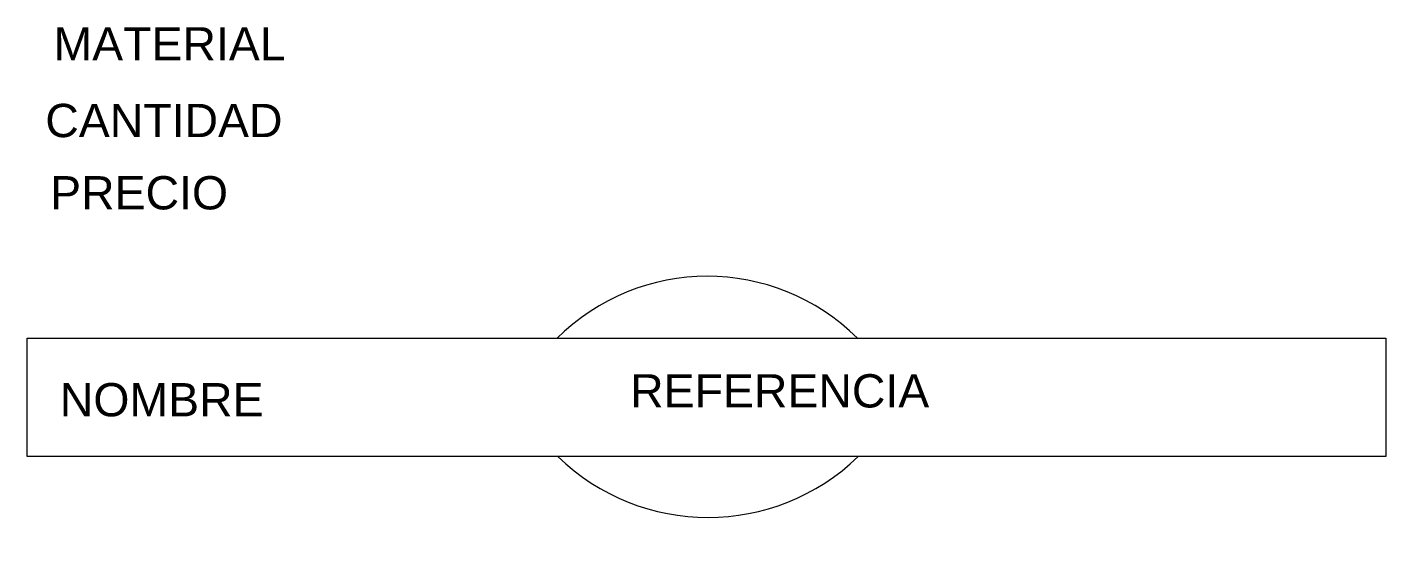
# Model space of a CAD drawing. Header units: millimetres. Extents: x 1 to 614, y -35 to 195.
import ezdxf

# ---------------------------------------------------------------- set-up
doc = ezdxf.new("R2010")
doc.units = ezdxf.units.MM
doc.header["$MEASUREMENT"] = 0
doc.styles.get("Standard").update_dxf_attribs({"font": 'arial.ttf'})

# ---------------------------------------------------------------- blocks, each defined once
blk = doc.blocks.new('Screen')
blk.add_lwpolyline([(0, 53.3), (613.36, 53.3), (613.36, 0), (0, 0)], close=True)
for centre, radius, start, end in [((307.03, -15.16), 96.39, 45.25766, 134.85709), ((307.35, 69.97), 97.44, 225.8969, 314.13539)]:
    blk.add_arc(centre, radius, start, end)

msp = doc.modelspace()

# ---------------------------------------------------------------- block references
msp.add_blockref('Screen', (1.01, 1.19))

# ---------------------------------------------------------------- texts
for tag, p, s, flags in [('MATERIAL', (12.9, 179.73), 'Plastico', 1), ('CANTIDAD', (9.19, 145.17), '1', 1), ('PRECIO', (11.37, 112.59), '300000', 9)]:
    msp.add_attdef(tag, p, s, height=15, dxfattribs=dict(flags=flags))
for tag, p, s in [('REFERENCIA', (273.21, 23.29), '154522545'), ('NOMBRE', (15.75, 19.29), 'Pantalla')]:
    msp.add_attdef(tag, p, s, height=15)

doc.saveas('drawing.dxf')
